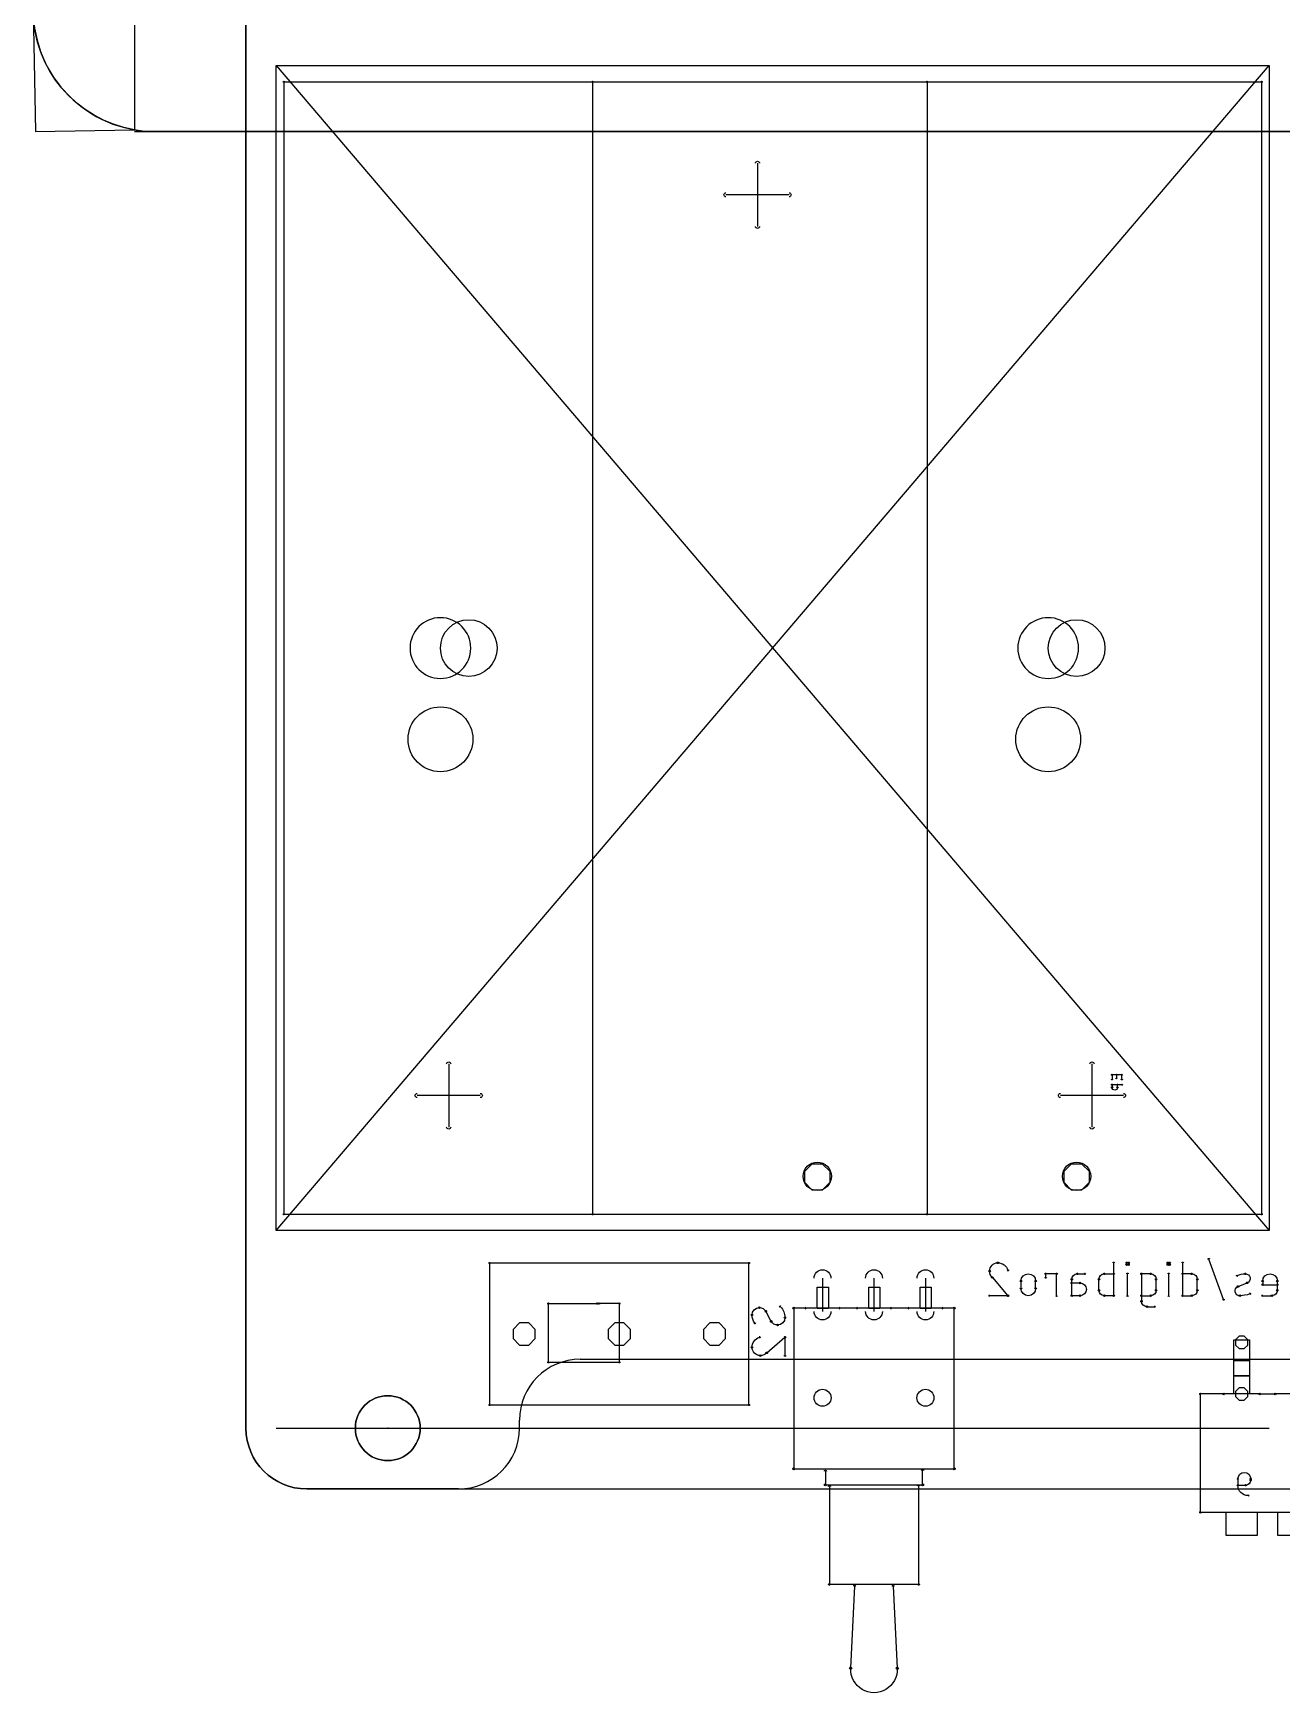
# Model space of a CAD drawing. Header units: centimetres. Extents: x -1.8 to 11.4, y -8.6 to 8.2.
# Drawn here: x -1.75 to 4.41, y -8.56 to -0.37 of the extents above; entities that cross this region are included whole.
import ezdxf

# ---------------------------------------------------------------- set-up
doc = ezdxf.new("R2010")
doc.units = ezdxf.units.CM
doc.header["$MEASUREMENT"] = 0
for name, color, linetype in [('BatteryHolder_Sketch1', 7, 'Continuous'), ('BME280_Sketch1', 7, 'Continuous'), ('ChronoDot_chronodor', 7, 'Continuous'), ('digibaro v53_Sketch10', 7, 'Continuous'), ('digibaro v53_Sketch11', 7, 'Continuous'), ('digibaro_board v7_digibaro_v2', 7, 'Continuous'), ('enclosure_box_profile', 7, 'Continuous'), ('enclosure_encoches', 7, 'Continuous'), ('enclosure_switches_cutout', 7, 'Continuous'), ('MiniUltraPro_rocketscream', 7, 'Continuous'), ('PCB_board_profile', 7, 'Continuous')]:
    doc.layers.add(name, color=color, linetype=linetype)

# ---------------------------------------------------------------- blocks, each defined once
blk = doc.blocks.new('enclosure')
at = {"layer": 'enclosure_box_profile'}
for p, q in [((-1.25, -0.25, 0.16), (-1.25, -0.8416, 0.16)), ((10.85, -0.85, 0.16), (-1.15, -0.85, 0.16))]:
    blk.add_line(p, q, dxfattribs=at)
blk.add_arc((-1.15, -0.25, 0.16), 0.6, 180, 270, dxfattribs=at)
at = {"layer": 'enclosure_encoches'}
for p, q in [((-1.25, 7.55, -3.44), (-1.25, -0.8416, -3.44)), ((-1.75, -0.25, -3.44), (-1.7394, -0.8502, -3.44)), ((-1.7394, -0.8502, -3.44), (-1.25, -0.8416, -3.44))]:
    blk.add_line(p, q, dxfattribs=at)
at = {"layer": 'enclosure_encoches', "extrusion": (0, 0, -1)}
blk.add_arc((1.15, -0.25, 3.44), 0.6, 279.59407, 360, dxfattribs=at)
at = {"layer": 'enclosure_switches_cutout'}
for p, q in [((-1.25, -0.85, -0.74), (-1.25, -0.85, -3.04)), ((-1.25, -0.85, -2.99), (-1.25, -0.85, -1.79)), ((-0.65, -0.85, -2.39), (-1.25, -0.85, -1.79)), ((-1.25, -0.85, -2.99), (-0.65, -0.85, -2.99)), ((-1.23, -0.85, -2.64), (-1.09, -0.85, -2.8825)), ((-1.09, -0.85, -2.3975), (-1.23, -0.85, -2.64)), ((10.85, -0.85, -0.74), (-1.15, -0.85, -0.74)), ((-1.15, -0.85, -3.44), (10.85, -0.85, -3.44)), ((-1.09, -0.85, -2.8825), (-0.81, -0.85, -2.8825)), ((-0.81, -0.85, -2.3975), (-1.09, -0.85, -2.3975)), ((-0.81, -0.85, -2.8825), (-0.67, -0.85, -2.64)), ((-0.67, -0.85, -2.64), (-0.81, -0.85, -2.3975)), ((-0.65, -0.85, -2.99), (-0.65, -0.85, -2.39)), ((1.9, -0.85, -1.64), (0.3, -0.85, -1.64)), ((0.3, -0.85, -2.24), (1.9, -0.85, -2.24)), ((0.3, -0.85, -1.64), (0.3, -0.85, -2.24)), ((1.9, -0.85, -2.24), (1.9, -0.85, -1.64)), ((5.69, -0.85, -0.94), (4.01, -0.85, -0.94)), ((4.01, -0.85, -0.94), (4.01, -0.85, -1.96)), ((4.01, -0.85, -1.96), (5.69, -0.85, -1.96))]:
    blk.add_line(p, q, dxfattribs=at)
at = {"layer": 'enclosure_switches_cutout', "extrusion": (4.90476e-07, -1, 0)}
for centre, radius in [((-0.95, -2.64, 0.85), 0.17), ((-0.95, -0.54, 0.85), 0.1), ((2.4, -1.28, 0.85), 0.24)]:
    blk.add_circle(centre, radius, dxfattribs=at)
at = {"layer": 'enclosure_switches_cutout'}
for p in [(-0.95, -0.85, -2.64), (0, -0.85)]:
    blk.add_point(p, dxfattribs=at)
blk = doc.blocks.new('PCB')
at = {"layer": 'PCB_board_profile'}
for p, q in [((-0.4, 7.55), (10.1, 7.55)), ((4.85, 7.55), (4.85, 0.34)), ((-0.7, 0), (-0.7, 7.25)), ((10.4, 7.25), (10.4, 0)), ((0.95, 0.34), (8.75, 0.34)), ((0.65, 0), (0.65, 0.04)), ((9.05, 0.04), (9.05, 0)), ((0.35, -0.3), (-0.4, -0.3)), ((10.1, -0.3), (9.35, -0.3))]:
    blk.add_line(p, q, dxfattribs=at)
for centre in [(0, 7.25), (9.7, 7.25), (0.26, 3.4), (3.26, 3.4), (0, 0), (9.7, 0)]:
    blk.add_circle(centre, 0.16, dxfattribs=at)
for centre, start, end in [((-0.4, 7.25), 90, 180), ((10.1, 7.25), 0, 90), ((0.95, 0.04), 90, 180), ((8.75, 0.04), 360, 90), ((-0.4, 0), 180, 270), ((0.35, 0), 270, 0), ((9.35, 0), 180, 270), ((10.1, 0), 270, 0)]:
    blk.add_arc(centre, 0.3, start, end, dxfattribs=at)
blk.add_point((0, 0), dxfattribs=at)
blk = doc.blocks.new('BatteryHolder')
at = {"layer": 'BatteryHolder_Sketch1'}
for p, q in [((-0.55, 0), (4.35, 0)), ((-0.55, 0), (-0.55, 0, 1.05)), ((0.05, 0, 1.65), (3.75, 0, 1.65)), ((4.35, 0), (4.35, 0, 1.05))]:
    blk.add_line(p, q, dxfattribs=at)
at = {"layer": 'BatteryHolder_Sketch1', "extrusion": (0, 1, 0)}
for centre, start, end in [((-0.05, 1.05), 0, 90), ((-3.75, 1.05), 90, 180)]:
    blk.add_arc(centre, 0.6, start, end, dxfattribs=at)
at = {"layer": 'BatteryHolder_Sketch1'}
blk.add_point((0, 0), dxfattribs=at)
blk = doc.blocks.new('MiniUltraPro')
at = {"layer": 'MiniUltraPro_rocketscream'}
for p, q in [((4.9535, 6.096), (10.2985, 6.096)), ((5.186, 5.846), (5.186, 6.096)), ((10.066, 6.096), (10.066, 5.846)), ((4.826, 3.6835), (4.826, 5.9685)), ((10.426, 5.9685), (10.426, 3.6835)), ((10.066, 5.846), (5.186, 5.846)), ((10.426, 5.706), (9.886, 5.706)), ((9.886, 5.706), (9.886, 4.946)), ((5.066, 5.616), (4.826, 5.616)), ((5.066, 5.156), (5.066, 5.616)), ((5.166, 5.436), (5.786, 5.436)), ((5.166, 5.096), (5.166, 5.436)), ((5.786, 5.436), (5.786, 5.096)), ((6.5195, 4.826), (6.866, 5.1725)), ((6.866, 5.1725), (7.2125, 4.826)), ((4.826, 5.156), (5.066, 5.156)), ((5.786, 5.096), (5.166, 5.096)), ((9.886, 4.946), (10.426, 4.946)), ((6.866, 4.4795), (6.5195, 4.826)), ((7.2125, 4.826), (6.866, 4.4795)), ((10.426, 4.746), (9.826, 4.746)), ((9.826, 4.746), (9.826, 3.946)), ((9.826, 3.946), (10.426, 3.946)), ((5.186, 3.806), (10.066, 3.806)), ((5.186, 3.556), (5.186, 3.806)), ((10.066, 3.806), (10.066, 3.556)), ((10.2985, 3.556), (4.9535, 3.556))]:
    blk.add_line(p, q, dxfattribs=at)
for centre in [(5.016, 5.906), (10.236, 5.906), (5.016, 3.746), (10.236, 3.746)]:
    blk.add_circle(centre, 0.145, dxfattribs=at)
for centre, start, end in [((4.9535, 5.9685), 90, 180), ((10.2985, 5.9685), 0, 90), ((4.9535, 3.6835), 180, 270), ((10.2985, 3.6835), 270, 0)]:
    blk.add_arc(centre, 0.1275, start, end, dxfattribs=at)
for p in [(4.826, 6.096), (10.426, 6.096), (4.826, 3.556), (0, 0)]:
    blk.add_point(p, dxfattribs=at)
blk = doc.blocks.new('ChronoDot')
at = {"layer": 'ChronoDot_chronodor'}
for p, q in [((4.76, 2.44), (5.01, 2.44)), ((4.76, 1.4), (4.76, 2.44)), ((5.01, 2.44), (5.01, 1.4)), ((7.3, 2.44), (7.05, 2.44)), ((7.05, 2.44), (7.05, 1.4)), ((7.3, 1.4), (7.3, 2.44)), ((5.1402, 1.46), (5.6602, 1.98)), ((5.6602, 1.98), (6.3998, 1.98)), ((6.3998, 1.98), (6.9198, 1.46)), ((5.01, 1.4), (4.76, 1.4)), ((5.1402, 0.7), (5.1402, 1.46)), ((6.9198, 1.46), (6.9198, 0.7)), ((7.05, 1.4), (7.3, 1.4)), ((5.1402, 0.7), (6.9198, 0.7))]:
    blk.add_line(p, q, dxfattribs=at)
blk.add_circle((6.03, 1.92), 1.51, dxfattribs=at)
blk.add_point((0, 0), dxfattribs=at)
blk = doc.blocks.new('BME280')
at = {"layer": 'BME280_Sketch1'}
for p, q in [((7.663, 1.09), (7.663, 3.1)), ((7.663, 3.1), (9.093, 3.1)), ((9.093, 3.1), (9.093, 1.09)), ((7.74, 1.92), (7.74, 2.94)), ((7.74, 2.94), (8, 2.94)), ((8, 2.94), (8, 1.92)), ((8.756, 1.39), (8.756, 2.94)), ((8.756, 2.94), (9.016, 2.94)), ((9.016, 2.94), (9.016, 1.39)), ((8, 1.92), (7.74, 1.92)), ((9.016, 1.39), (8.756, 1.39)), ((9.093, 1.09), (7.663, 1.09))]:
    blk.add_line(p, q, dxfattribs=at)
blk.add_point((0, 0), dxfattribs=at)
blk = doc.blocks.new('digibaro_boardv7')
at = {"layer": 'digibaro_board v7_digibaro_v2'}
for p, q in [((2.285, 8.4345), (2.305, 8.0295)), ((2.495, 8.0295), (2.515, 8.4345)), ((2.18, 7.537), (2.18, 8.0195)), ((2.182, 8.02), (2.618, 8.02)), ((2.62, 7.5345), (2.62, 8.0195)), ((4.1388, 7.7795), (4.1388, 7.6652)), ((4.2912, 7.7795), (4.1388, 7.7795)), ((4.2912, 7.6652), (4.2912, 7.7795)), ((4.3928, 7.7795), (4.3928, 7.6652)), ((4.5452, 7.7795), (4.3928, 7.7795)), ((4.0118, 7.6652), (5.6882, 7.6652)), ((4.0118, 7.6652), (4.0118, 7.081)), ((4.1388, 7.6652), (4.2912, 7.6652)), ((4.3928, 7.6652), (4.5452, 7.6652)), ((-0.4, 7.55), (10, 7.55)), ((2.16, 7.5295), (2.64, 7.5295)), ((2.16, 7.462), (2.16, 7.5295)), ((2.64, 7.5295), (2.64, 7.4595)), ((4.1959, 7.5319), (4.234, 7.5319)), ((4.1959, 7.5001), (4.1959, 7.5319)), ((4.2595, 7.5064), (4.2595, 7.5001)), ((2.0045, 7.45), (2.7955, 7.45)), ((2.0045, 6.6575), (2.0045, 7.45)), ((2.7955, 7.45), (2.7955, 6.6575)), ((-0.7, 0), (-0.7, 7.25)), ((0.503, 6.435), (0.503, 7.135)), ((0.503, 7.135), (1.783, 7.135)), ((1.783, 7.135), (1.783, 6.435)), ((4.1261, 7.081), (4.0118, 7.081)), ((4.3039, 7.081), (4.1261, 7.081)), ((4.2531, 7.081), (4.1769, 7.081)), ((4.1769, 7.081), (4.1769, 6.9921)), ((4.1845, 7.0936), (4.2024, 7.1115)), ((4.1845, 7.0936), (4.2024, 7.1115)), ((4.1845, 7.0684), (4.1845, 7.0936)), ((4.1845, 7.0684), (4.1845, 7.0936)), ((4.2024, 7.0505), (4.1845, 7.0684)), ((4.2024, 7.0505), (4.1845, 7.0684)), ((4.2024, 7.1115), (4.2276, 7.1115)), ((4.2024, 7.1115), (4.2276, 7.1115)), ((4.2276, 7.0505), (4.2024, 7.0505)), ((4.2276, 7.0505), (4.2024, 7.0505)), ((4.2276, 7.1115), (4.2455, 7.0936)), ((4.2276, 7.1115), (4.2455, 7.0936)), ((4.2455, 7.0684), (4.2276, 7.0505)), ((4.2455, 7.0684), (4.2276, 7.0505)), ((4.2455, 7.0936), (4.2455, 7.0684)), ((4.2455, 7.0936), (4.2455, 7.0684)), ((4.2455, 7.0936), (4.2455, 7.0684)), ((4.2455, 7.0936), (4.2455, 7.0684)), ((4.2531, 6.9921), (4.2531, 7.081)), ((4.3039, 7.081), (4.3801, 7.081)), ((4.5579, 7.081), (4.3801, 7.081)), ((4.1769, 6.9921), (4.2531, 6.9921)), ((4.1769, 6.9921), (4.1769, 6.9159)), ((4.2531, 6.9921), (4.1769, 6.9921)), ((4.2531, 6.9159), (4.2531, 6.9921)), ((1.143, 6.925), (0.793, 6.925)), ((0.793, 6.925), (0.793, 6.635)), ((1.143, 6.635), (1.143, 6.925)), ((1.9606, 6.8015), (1.9606, 6.8918)), ((4.1769, 6.9159), (4.1769, 6.8143)), ((4.2531, 6.9159), (4.1769, 6.9159)), ((4.1769, 6.9159), (4.2531, 6.9159)), ((4.2531, 6.8143), (4.2531, 6.9159)), ((0.6184, 6.8076), (0.6504, 6.8396)), ((0.6184, 6.8076), (0.6504, 6.8396)), ((0.6184, 6.7624), (0.6184, 6.8076)), ((0.6184, 6.7624), (0.6184, 6.8076)), ((0.6504, 6.8396), (0.6956, 6.8396)), ((0.6504, 6.8396), (0.6956, 6.8396)), ((0.6956, 6.8396), (0.7276, 6.8076)), ((0.6956, 6.8396), (0.7276, 6.8076)), ((0.7276, 6.8076), (0.7276, 6.7624)), ((0.7276, 6.8076), (0.7276, 6.7624)), ((0.7276, 6.8076), (0.7276, 6.7624)), ((0.7276, 6.8076), (0.7276, 6.7624)), ((1.0884, 6.8076), (1.1204, 6.8396)), ((1.0884, 6.8076), (1.1204, 6.8396)), ((1.0884, 6.7624), (1.0884, 6.8076)), ((1.0884, 6.7624), (1.0884, 6.8076)), ((1.1204, 6.8396), (1.1656, 6.8396)), ((1.1204, 6.8396), (1.1656, 6.8396)), ((1.1656, 6.8396), (1.1976, 6.8076)), ((1.1656, 6.8396), (1.1976, 6.8076)), ((1.1976, 6.8076), (1.1976, 6.7624)), ((1.1976, 6.8076), (1.1976, 6.7624)), ((1.1976, 6.8076), (1.1976, 6.7624)), ((1.1976, 6.8076), (1.1976, 6.7624)), ((1.5584, 6.8076), (1.5904, 6.8396)), ((1.5584, 6.8076), (1.5904, 6.8396)), ((1.5584, 6.7624), (1.5584, 6.8076)), ((1.5584, 6.7624), (1.5584, 6.8076)), ((1.5904, 6.8396), (1.6356, 6.8396)), ((1.5904, 6.8396), (1.6356, 6.8396)), ((1.6356, 6.8396), (1.6676, 6.8076)), ((1.6356, 6.8396), (1.6676, 6.8076)), ((1.6676, 6.8076), (1.6676, 6.7624)), ((1.6676, 6.8076), (1.6676, 6.7624)), ((1.6676, 6.8076), (1.6676, 6.7624)), ((1.6676, 6.8076), (1.6676, 6.7624)), ((1.8703, 6.8783), (1.9606, 6.8015)), ((4.1769, 6.8143), (4.2531, 6.8143)), ((4.1845, 6.8396), (4.2024, 6.8575)), ((4.1845, 6.8396), (4.2024, 6.8575)), ((4.1845, 6.8144), (4.1845, 6.8396)), ((4.1845, 6.8144), (4.1845, 6.8396)), ((4.2024, 6.7965), (4.1845, 6.8144)), ((4.2024, 6.7965), (4.1845, 6.8144)), ((4.2024, 6.8575), (4.2276, 6.8575)), ((4.2024, 6.8575), (4.2276, 6.8575)), ((4.2276, 6.8575), (4.2455, 6.8396)), ((4.2276, 6.8575), (4.2455, 6.8396)), ((4.2455, 6.8144), (4.2276, 6.7965)), ((4.2455, 6.8144), (4.2276, 6.7965)), ((4.2455, 6.8396), (4.2455, 6.8144)), ((4.2455, 6.8396), (4.2455, 6.8144)), ((4.2455, 6.8396), (4.2455, 6.8144)), ((4.2455, 6.8396), (4.2455, 6.8144)), ((0.6504, 6.7304), (0.6184, 6.7624)), ((0.6504, 6.7304), (0.6184, 6.7624)), ((0.6956, 6.7304), (0.6504, 6.7304)), ((0.6956, 6.7304), (0.6504, 6.7304)), ((0.7276, 6.7624), (0.6956, 6.7304)), ((0.7276, 6.7624), (0.6956, 6.7304)), ((1.1204, 6.7304), (1.0884, 6.7624)), ((1.1204, 6.7304), (1.0884, 6.7624)), ((1.1656, 6.7304), (1.1204, 6.7304)), ((1.1656, 6.7304), (1.1204, 6.7304)), ((1.1976, 6.7624), (1.1656, 6.7304)), ((1.1976, 6.7624), (1.1656, 6.7304)), ((1.5904, 6.7304), (1.5584, 6.7624)), ((1.5904, 6.7304), (1.5584, 6.7624)), ((1.6356, 6.7304), (1.5904, 6.7304)), ((1.6356, 6.7304), (1.5904, 6.7304)), ((1.6676, 6.7624), (1.6356, 6.7304)), ((1.6676, 6.7624), (1.6356, 6.7304)), ((1.8928, 6.7227), (1.8658, 6.673)), ((4.2276, 6.7965), (4.2024, 6.7965)), ((4.2276, 6.7965), (4.2024, 6.7965)), ((2.0589, 6.6575), (2.0045, 6.6575)), ((2.7955, 6.6575), (2.0045, 6.6575)), ((2.12, 6.6595), (2.12, 6.5545)), ((2.175, 6.6595), (2.12, 6.6595)), ((2.146, 6.5095), (2.146, 6.6745)), ((2.146, 6.5095), (2.146, 6.6745)), ((2.175, 6.5545), (2.175, 6.6595)), ((2.3129, 6.6575), (2.2331, 6.6575)), ((2.374, 6.6595), (2.374, 6.5545)), ((2.429, 6.6595), (2.374, 6.6595)), ((2.4, 6.5095), (2.4, 6.6745)), ((2.4, 6.5095), (2.4, 6.6745)), ((2.429, 6.5545), (2.429, 6.6595)), ((2.5669, 6.6575), (2.4871, 6.6575)), ((2.683, 6.6595), (2.628, 6.6595)), ((2.628, 6.6595), (2.628, 6.5545)), ((2.654, 6.5095), (2.654, 6.6745)), ((2.654, 6.5095), (2.654, 6.6745)), ((2.683, 6.5545), (2.683, 6.6595)), ((2.7955, 6.6575), (2.7411, 6.6575)), ((3.7474, 6.6506), (3.7835, 6.6506)), ((0.793, 6.635), (1.033, 6.635)), ((1.033, 6.635), (1.043, 6.635)), ((1.143, 6.635), (1.043, 6.635)), ((3.061, 6.5964), (2.9707, 6.5964)), ((2.9842, 6.5061), (3.061, 6.5964)), ((3.1256, 6.5241), (3.1256, 6.5603)), ((3.1978, 6.5603), (3.1978, 6.5241)), ((3.3012, 6.5964), (3.3012, 6.488)), ((3.4171, 6.5964), (3.3764, 6.5964)), ((3.3764, 6.5964), (3.3764, 6.5151)), ((3.5104, 6.5693), (3.5104, 6.5151)), ((3.5827, 6.5964), (3.5375, 6.5964)), ((3.5827, 6.4338), (3.5827, 6.5964)), ((3.6515, 6.5964), (3.6515, 6.488)), ((3.7203, 6.488), (3.7203, 6.6235)), ((3.7203, 6.5964), (3.7654, 6.5964)), ((3.7925, 6.5693), (3.7925, 6.5151)), ((3.8547, 6.5964), (3.8547, 6.488)), ((3.9235, 6.4338), (3.9235, 6.5964)), ((3.9235, 6.5964), (3.9686, 6.5964)), ((3.9958, 6.5693), (3.9958, 6.5151)), ((4.1253, 6.6144), (4.053, 6.4158)), ((4.3188, 6.5964), (4.3639, 6.5964)), ((4.391, 6.5693), (4.391, 6.5241)), ((2.12, 6.5545), (2.175, 6.5545)), ((2.374, 6.5545), (2.429, 6.5545)), ((2.628, 6.5545), (2.683, 6.5545)), ((3.247, 6.488), (3.247, 6.5061)), ((3.3012, 6.488), (3.247, 6.488)), ((3.3764, 6.5332), (3.4171, 6.5332)), ((3.4035, 6.488), (3.4396, 6.488)), ((3.5375, 6.488), (3.5827, 6.488)), ((3.7654, 6.488), (3.7203, 6.488)), ((3.9686, 6.488), (3.9235, 6.488)), ((4.1968, 6.5512), (4.242, 6.5332)), ((4.3188, 6.5422), (4.391, 6.5422)), ((4.3188, 6.5241), (4.3188, 6.5422)), ((1.783, 6.435), (0.503, 6.435)), ((3.647, 6.4428), (3.656, 6.4428)), ((3.647, 6.4338), (3.647, 6.4428)), ((3.656, 6.4338), (3.647, 6.4338)), ((3.656, 6.4428), (3.656, 6.4338)), ((3.8502, 6.4338), (3.8502, 6.4428)), ((3.8502, 6.4428), (3.8592, 6.4428)), ((3.8592, 6.4338), (3.8502, 6.4338)), ((3.8592, 6.4428), (3.8592, 6.4338)), ((-0.55, 6.275), (4.35, 0.525)), ((-0.55, 6.275), (-0.55, 0.525)), ((4.35, 6.275), (-0.55, 6.275)), ((-0.55, 0.525), (4.35, 6.275)), ((4.35, 0.525), (4.35, 6.275)), ((-0.513, 6.194), (1.011, 6.194)), ((-0.513, 0.606), (-0.513, 6.194)), ((1.011, 0.606), (1.011, 6.194)), ((1.011, 6.194), (2.662, 6.194)), ((2.662, 0.606), (2.662, 6.194)), ((2.662, 6.194), (4.313, 6.194)), ((4.313, 0.606), (4.313, 6.194)), ((2.0565, 6.0363), (2.0937, 6.0735)), ((2.0565, 6.0363), (2.0937, 6.0735)), ((2.0937, 6.0735), (2.1463, 6.0735)), ((2.0937, 6.0735), (2.1463, 6.0735)), ((2.1463, 6.0735), (2.1835, 6.0363)), ((2.1463, 6.0735), (2.1835, 6.0363)), ((3.3365, 6.0363), (3.3737, 6.0735)), ((3.3365, 6.0363), (3.3737, 6.0735)), ((3.3737, 6.0735), (3.4263, 6.0735)), ((3.3737, 6.0735), (3.4263, 6.0735)), ((3.4263, 6.0735), (3.4635, 6.0363)), ((3.4263, 6.0735), (3.4635, 6.0363)), ((2.0565, 5.9837), (2.0565, 6.0363)), ((2.0565, 5.9837), (2.0565, 6.0363)), ((2.0937, 5.9465), (2.0565, 5.9837)), ((2.0937, 5.9465), (2.0565, 5.9837)), ((2.1835, 5.9837), (2.1463, 5.9465)), ((2.1835, 5.9837), (2.1463, 5.9465)), ((2.1835, 6.0363), (2.1835, 5.9837)), ((2.1835, 6.0363), (2.1835, 5.9837)), ((3.3365, 5.9837), (3.3365, 6.0363)), ((3.3365, 5.9837), (3.3365, 6.0363)), ((3.3737, 5.9465), (3.3365, 5.9837)), ((3.3737, 5.9465), (3.3365, 5.9837)), ((3.4635, 5.9837), (3.4263, 5.9465)), ((3.4635, 5.9837), (3.4263, 5.9465)), ((3.4635, 6.0363), (3.4635, 5.9837)), ((3.4635, 6.0363), (3.4635, 5.9837)), ((2.1463, 5.9465), (2.0937, 5.9465)), ((2.1463, 5.9465), (2.0937, 5.9465)), ((2.1463, 5.9465), (2.0937, 5.9465)), ((2.1463, 5.9465), (2.0937, 5.9465)), ((3.4263, 5.9465), (3.3737, 5.9465)), ((3.4263, 5.9465), (3.3737, 5.9465)), ((3.4263, 5.9465), (3.3737, 5.9465)), ((3.4263, 5.9465), (3.3737, 5.9465)), ((0.3009, 5.4523), (0.3009, 5.7639)), ((3.4759, 5.4523), (3.4759, 5.7639)), ((0.4567, 5.6081), (0.1451, 5.6081)), ((3.6317, 5.6081), (3.3201, 5.6081)), ((3.5751, 5.5548), (3.5751, 5.5682)), ((3.6233, 5.5548), (3.5751, 5.5548)), ((3.5751, 5.506), (3.5751, 5.5275)), ((3.6233, 5.506), (3.5751, 5.506)), ((3.5965, 5.506), (3.5965, 5.5221)), ((3.6019, 5.5682), (3.6019, 5.5548)), ((3.6233, 5.5275), (3.6233, 5.506)), ((1.8249, 1.0073), (1.8249, 1.3189)), ((1.9807, 1.1631), (1.6691, 1.1631)), ((-0.513, 0.606), (1.011, 0.606)), ((1.011, 0.606), (2.662, 0.606)), ((2.662, 0.606), (4.313, 0.606)), ((-0.55, 0.525), (4.35, 0.525))]:
    blk.add_line(p, q, dxfattribs=at)
for centre, radius in [((0, 7.25), 0.16), ((0.26, 3.4), 0.15), ((3.26, 3.4), 0.15)]:
    blk.add_circle(centre, radius, dxfattribs=at)
for centre, radius, start, end in [((2.4, 8.4402), 0.1151, 357.17295, 182.82705), ((2.285, 8.4345), 0.00508, 2.82295, 182.82295), ((2.285, 8.4345), 0.00508, 182.82295, 2.82295), ((2.515, 8.4345), 0.00508, 357.17705, 177.17705), ((2.515, 8.4345), 0.00508, 177.17705, 357.17705), ((2.18, 8.0195), 0.00508, 360, 180), ((2.182, 8.02), 0.00508, 90, 270), ((2.305, 8.0295), 0.00508, 182.82295, 2.82295), ((2.495, 8.0295), 0.00508, 177.17705, 357.17705), ((2.62, 8.0195), 0.00508, 360, 180), ((2.618, 8.02), 0.00508, 270, 90), ((4.0118, 7.6652), 0.00381, 90, 270), ((4.0118, 7.6652), 0.00381, 0, 180), ((-0.4, 7.25), 0.3, 90.00133, 179.99867), ((-0.4, 7.55), 0.00002, 270, 90), ((-0.4, 7.55), 0.00002, 90, 270), ((4.2468, 7.5318), 0.0508, 90.00133, 179.99867), ((4.2468, 7.5827), 0.00317, 270, 90), ((2.16, 7.5295), 0.00508, 0, 180), ((2.16, 7.5295), 0.00508, 90, 270), ((2.16, 7.462), 0.00508, 180, 360), ((2.18, 7.537), 0.00508, 180, 0), ((2.62, 7.5345), 0.00508, 180, 360), ((2.64, 7.5295), 0.00508, 0, 180), ((2.64, 7.4595), 0.00508, 180, 0), ((2.64, 7.5295), 0.00508, 270, 90), ((4.1959, 7.5319), 0.00318, 90, 270), ((4.1959, 7.5319), 0.00318, 0, 180), ((4.1959, 7.5319), 0.00318, 180, 0), ((4.1959, 7.5001), 0.00318, 0, 180), ((4.1959, 7.5001), 0.00318, 180, 0), ((4.2277, 7.5001), 0.0317, 180, 360), ((4.234, 7.5319), 0.00318, 90, 270), ((4.234, 7.5319), 0.00318, 270, 90), ((4.234, 7.5064), 0.0254, 0.00133, 89.99867), ((4.2595, 7.5064), 0.00318, 360, 180), ((4.2595, 7.5064), 0.00317, 180, 360), ((4.2595, 7.5001), 0.00318, 360, 180), ((4.2595, 7.5001), 0.00317, 180, 360), ((2.0045, 7.45), 0.00508, 90, 270), ((2.0045, 7.45), 0.00508, 360, 180), ((2.7955, 7.45), 0.00508, 360, 180), ((2.7955, 7.45), 0.00508, 270, 90), ((-0.7, 7.25), 0.00003, 180, 0), ((-0.7, 7.25), 0.00003, 0, 180), ((0.503, 7.135), 0.00317, 90, 270), ((0.503, 7.135), 0.00317, 0, 180), ((1.783, 7.135), 0.00317, 0, 180), ((1.783, 7.135), 0.00318, 270, 90), ((2.146, 7.1), 0.0419, 0, 180), ((2.146, 7.1), 0.0419, 0, 180), ((2.654, 7.1), 0.0419, 0, 180), ((2.654, 7.1), 0.0419, 0, 180), ((2.146, 7.1), 0.0419, 180, 0), ((2.146, 7.1), 0.0419, 180, 0), ((2.654, 7.1), 0.0419, 180, 0), ((2.654, 7.1), 0.0419, 180, 0), ((4.0118, 7.081), 0.00381, 90, 270), ((4.0118, 7.081), 0.00381, 180, 0), ((4.1261, 7.081), 0.00381, 90, 270), ((4.1261, 7.081), 0.00381, 270, 90), ((4.3039, 7.081), 0.00381, 90, 270), ((4.3039, 7.081), 0.00381, 270, 90), ((4.3801, 7.081), 0.00381, 90, 270), ((4.3801, 7.081), 0.00381, 270, 90), ((0.793, 6.925), 0.00318, 90, 270), ((0.793, 6.925), 0.00318, 0, 180), ((1.143, 6.925), 0.00318, 0, 180), ((1.143, 6.925), 0.00318, 270, 90), ((1.8387, 6.8512), 0.0406, 90.00133, 179.99867), ((1.8387, 6.8918), 0.00381, 90, 270), ((1.8387, 6.8918), 0.00381, 270, 90), ((1.8387, 6.8482), 0.0436, 43.60911, 90.01559), ((1.9606, 6.8918), 0.00381, 0, 180), ((1.798, 6.8512), 0.00381, 0, 180), ((1.798, 6.8512), 0.00381, 180, 0), ((1.8502, 6.8512), 0.0522, 179.99558, 252.05368), ((1.8341, 6.8015), 0.00381, 252.04052, 72.04052), ((1.8703, 6.8783), 0.00381, 49.62688, 229.62688), ((1.8703, 6.8783), 0.00381, 223.56392, 43.56392), ((1.9606, 6.8015), 0.00381, 229.57816, 49.57816), ((1.8657, 6.6911), 0.0677, 143.12338, 179.99826), ((1.8116, 6.7317), 0.00381, 323.05491, 143.05491), ((1.8928, 6.7227), 0.00381, 149.50017, 329.50017), ((1.8928, 6.7227), 0.00381, 331.38354, 151.38354), ((1.9245, 6.704), 0.0367, 89.99229, 149.48967), ((1.9245, 6.7407), 0.00381, 90, 270), ((1.9245, 6.7407), 0.00381, 270, 90), ((1.9245, 6.7046), 0.0361, 0.00133, 89.99867), ((1.9606, 6.8015), 0.00381, 180, 0), ((0.793, 6.635), 0.00317, 90, 270), ((1.033, 6.635), 0.00317, 90, 270), ((1.033, 6.635), 0.00318, 270, 90), ((1.043, 6.635), 0.00317, 90, 270), ((1.043, 6.635), 0.00318, 270, 90), ((1.143, 6.635), 0.00318, 270, 90), ((1.798, 6.6911), 0.00381, 0, 180), ((1.798, 6.6911), 0.00381, 180, 0), ((1.8341, 6.6911), 0.0361, 180.00133, 269.99867), ((1.8341, 6.6549), 0.00381, 90, 270), ((1.8341, 6.6916), 0.0367, 269.99229, 329.48967), ((1.8341, 6.6549), 0.00381, 270, 90), ((1.8658, 6.673), 0.00381, 151.38354, 331.38354), ((1.8658, 6.673), 0.00381, 329.50017, 149.50017), ((1.938, 6.6504), 0.00381, 134.7345, 314.7345), ((1.8843, 6.7046), 0.0763, 314.75952, 359.99925), ((1.9606, 6.7046), 0.00381, 0, 180), ((1.9606, 6.7046), 0.00381, 180, 0), ((2.0045, 6.6575), 0.00508, 90, 270), ((2.0045, 6.6575), 0.00508, 90, 270), ((2.0045, 6.6575), 0.00508, 180, 0), ((2.0589, 6.6575), 0.00508, 270, 90), ((2.146, 6.6745), 0.0413, 0, 180), ((2.146, 6.6745), 0.0413, 0, 180), ((2.2331, 6.6575), 0.00508, 90, 270), ((2.3129, 6.6575), 0.00508, 270, 90), ((2.4, 6.6745), 0.0413, 0, 180), ((2.4, 6.6745), 0.0413, 0, 180), ((2.4871, 6.6575), 0.00508, 90, 270), ((2.5669, 6.6575), 0.00508, 270, 90), ((2.654, 6.6745), 0.0413, 0, 180), ((2.654, 6.6745), 0.0413, 0, 180), ((2.7411, 6.6575), 0.00508, 90, 270), ((2.7955, 6.6575), 0.00508, 180, 0), ((2.7955, 6.6575), 0.00508, 270, 90), ((2.7955, 6.6575), 0.00508, 270, 90), ((3.7474, 6.6235), 0.0271, 90.00133, 179.99867), ((3.7474, 6.6506), 0.00381, 90, 270), ((3.7474, 6.6506), 0.00381, 270, 90), ((3.7835, 6.6506), 0.00381, 270, 90), ((0.793, 6.635), 0.00318, 180, 0), ((1.143, 6.635), 0.00318, 180, 0), ((2.9707, 6.5964), 0.00381, 90, 270), ((3.061, 6.5964), 0.00381, 319.62688, 139.62688), ((3.061, 6.5964), 0.00381, 270, 90), ((3.1256, 6.5603), 0.00381, 0, 180), ((3.1256, 6.5603), 0.00381, 180, 0), ((3.1617, 6.5603), 0.0361, 0, 180), ((3.1978, 6.5603), 0.00381, 0, 180), ((3.1978, 6.5603), 0.00381, 180, 0), ((3.3012, 6.5964), 0.00381, 0, 180), ((3.3764, 6.5964), 0.00381, 90, 270), ((3.3764, 6.5964), 0.00381, 0, 180), ((3.4171, 6.5964), 0.00381, 90, 270), ((3.4171, 6.5964), 0.00381, 270, 90), ((3.4171, 6.5648), 0.0316, 270, 90), ((3.5104, 6.5693), 0.00381, 0, 180), ((3.5104, 6.5693), 0.00381, 180, 0), ((3.5375, 6.5693), 0.0271, 89.99075, 179.9881), ((3.5375, 6.5964), 0.00381, 90, 270), ((3.5375, 6.5964), 0.00381, 270, 90), ((3.5827, 6.5964), 0.00381, 0, 180), ((3.5827, 6.5964), 0.00381, 270, 90), ((3.6515, 6.5964), 0.00381, 0, 180), ((3.7203, 6.6235), 0.00381, 0, 180), ((3.7203, 6.6235), 0.00381, 180, 0), ((3.7203, 6.5964), 0.00381, 90, 270), ((3.7654, 6.5964), 0.00381, 90, 270), ((3.7654, 6.5964), 0.00381, 270, 90), ((3.7654, 6.5693), 0.0271, 0.00133, 89.99867), ((3.7925, 6.5693), 0.00381, 0, 180), ((3.7925, 6.5693), 0.00381, 180, 0), ((3.8547, 6.5964), 0.00381, 0, 180), ((3.9235, 6.5964), 0.00381, 0, 180), ((3.9235, 6.5964), 0.00381, 90, 270), ((3.9686, 6.5964), 0.00381, 90, 270), ((3.9686, 6.5964), 0.00381, 270, 90), ((3.9687, 6.5693), 0.0271, 0.0119, 90.00925), ((3.9958, 6.5693), 0.00381, 0, 180), ((3.9958, 6.5693), 0.00381, 180, 0), ((4.1253, 6.6144), 0.00381, 340.06824, 160.06824), ((4.2055, 6.573), 0.0234, 89.18514, 248.19988), ((4.2059, 6.5964), 0.00381, 89.17295, 269.17295), ((4.2059, 6.5964), 0.00381, 269.17295, 89.17295), ((4.2037, 6.4433), 0.1531, 70.20885, 89.18755), ((4.2555, 6.5873), 0.00381, 250.20961, 70.20961), ((4.3188, 6.5964), 0.00381, 90, 270), ((4.3639, 6.5964), 0.00381, 90, 270), ((4.3639, 6.5964), 0.00381, 270, 90), ((4.3639, 6.5693), 0.0271, 0.0119, 90.00925), ((4.391, 6.5693), 0.00381, 0, 180), ((4.391, 6.5693), 0.00381, 180, 0), ((2.146, 6.5095), 0.0413, 180, 0), ((2.146, 6.5095), 0.0413, 180, 0), ((2.4, 6.5095), 0.0413, 180, 0), ((2.4, 6.5095), 0.0413, 180, 0), ((2.654, 6.5095), 0.0413, 180, 0), ((2.654, 6.5095), 0.0413, 180, 0), ((2.9707, 6.4745), 0.00381, 0, 180), ((2.9707, 6.4745), 0.00381, 180, 0), ((3.0143, 6.4745), 0.0436, 133.59379, 180.00028), ((3.0113, 6.4745), 0.0406, 180.00133, 269.99867), ((2.9842, 6.5061), 0.00381, 139.57816, 319.57816), ((2.9842, 6.5061), 0.00381, 313.61837, 133.61837), ((3.1256, 6.5241), 0.00381, 0, 180), ((3.1256, 6.5241), 0.00381, 180, 0), ((3.1617, 6.5241), 0.0361, 180, 360), ((3.1978, 6.5241), 0.00381, 0, 180), ((3.1978, 6.5241), 0.00381, 180, 0), ((3.247, 6.5061), 0.00381, 0, 180), ((3.247, 6.488), 0.00381, 90, 270), ((3.247, 6.488), 0.00381, 180, 0), ((3.3012, 6.488), 0.00381, 180, 0), ((3.3012, 6.488), 0.00381, 270, 90), ((3.3764, 6.5332), 0.00381, 90, 270), ((3.3764, 6.5151), 0.00381, 0, 180), ((3.3764, 6.5151), 0.00381, 180, 0), ((3.4035, 6.5151), 0.0271, 180.00133, 269.99867), ((3.4035, 6.488), 0.00381, 90, 270), ((3.4035, 6.488), 0.00381, 270, 90), ((3.4171, 6.5332), 0.00381, 90, 270), ((3.4171, 6.5332), 0.00381, 270, 90), ((3.4396, 6.488), 0.00381, 270, 90), ((3.5104, 6.5151), 0.00381, 0, 180), ((3.5104, 6.5151), 0.00381, 180, 0), ((3.5375, 6.5151), 0.0271, 180.0119, 270.00925), ((3.5375, 6.488), 0.00381, 90, 270), ((3.5375, 6.488), 0.00381, 270, 90), ((3.5827, 6.488), 0.00381, 270, 90), ((3.6515, 6.488), 0.00381, 180, 0), ((3.7203, 6.488), 0.00381, 90, 270), ((3.7203, 6.488), 0.00381, 180, 0), ((3.7654, 6.488), 0.00381, 90, 270), ((3.7654, 6.5151), 0.0271, 270.00133, 359.99867), ((3.7654, 6.488), 0.00381, 270, 90), ((3.7925, 6.5151), 0.00381, 0, 180), ((3.7925, 6.5151), 0.00381, 180, 0), ((3.8547, 6.488), 0.00381, 180, 0), ((3.9235, 6.488), 0.00381, 90, 270), ((3.9686, 6.488), 0.00381, 90, 270), ((3.9687, 6.5151), 0.0271, 269.99075, 359.9881), ((3.9686, 6.488), 0.00381, 270, 90), ((3.9958, 6.5151), 0.00381, 0, 180), ((3.9958, 6.5151), 0.00381, 180, 0), ((4.1923, 6.497), 0.00381, 65.75512, 245.75512), ((4.2344, 6.5905), 0.1025, 245.75659, 269.18878), ((4.1968, 6.5512), 0.00381, 68.18462, 248.18462), ((4.1968, 6.5512), 0.00381, 248.18462, 68.18462), ((4.233, 6.488), 0.00381, 89.17295, 269.17295), ((4.233, 6.488), 0.00381, 269.17295, 89.17295), ((4.2333, 6.5114), 0.0234, 269.1827, 68.19744), ((4.242, 6.5332), 0.00381, 68.21254, 248.21254), ((4.242, 6.5332), 0.00381, 248.18462, 68.18462), ((4.3188, 6.5422), 0.00381, 0, 180), ((4.3188, 6.5241), 0.00381, 0, 180), ((4.3188, 6.5422), 0.00381, 90, 270), ((4.3188, 6.5241), 0.00381, 180, 0), ((4.3549, 6.5241), 0.0361, 180, 0), ((4.391, 6.5241), 0.00381, 0, 180), ((4.391, 6.5241), 0.00381, 180, 0), ((4.391, 6.5422), 0.00381, 270, 90), ((0.503, 6.435), 0.00318, 90, 270), ((0.503, 6.435), 0.00317, 180, 0), ((1.783, 6.435), 0.00317, 180, 0), ((1.783, 6.435), 0.00317, 270, 90), ((3.0113, 6.4338), 0.00381, 90, 270), ((3.0113, 6.486), 0.0522, 269.99558, 342.05368), ((3.0113, 6.4338), 0.00381, 270, 90), ((3.061, 6.4699), 0.00381, 342.04052, 162.04052), ((3.5827, 6.4338), 0.00381, 180, 0), ((3.647, 6.4428), 0.00381, 0, 180), ((3.647, 6.4428), 0.00381, 90, 270), ((3.647, 6.4338), 0.00381, 90, 270), ((3.647, 6.4338), 0.00381, 180, 0), ((3.656, 6.4428), 0.00381, 0, 180), ((3.656, 6.4338), 0.00381, 180, 0), ((3.656, 6.4428), 0.00381, 270, 90), ((3.656, 6.4338), 0.00381, 270, 90), ((3.8502, 6.4428), 0.00381, 0, 180), ((3.8502, 6.4428), 0.00381, 90, 270), ((3.8502, 6.4338), 0.00381, 90, 270), ((3.8502, 6.4338), 0.00381, 180, 0), ((3.8592, 6.4428), 0.00381, 0, 180), ((3.8592, 6.4338), 0.00381, 180, 0), ((3.8592, 6.4428), 0.00381, 270, 90), ((3.8592, 6.4338), 0.00381, 270, 90), ((3.9235, 6.4338), 0.00381, 180, 0), ((4.053, 6.4158), 0.00381, 160.0426, 340.0426), ((-0.55, 6.275), 0.00003, 0, 180), ((-0.55, 6.275), 0.00003, 90, 270), ((-0.55, 6.275), 0.0000283, 45, 225), ((4.35, 6.275), 0.00003, 270, 90), ((4.35, 6.275), 0.0000283, 315, 135), ((4.35, 6.275), 0.00003, 360, 180), ((-0.513, 6.194), 0.00318, 90, 270), ((-0.513, 6.194), 0.00317, 0, 180), ((1.011, 6.194), 0.00318, 90, 270), ((1.011, 6.194), 0.00317, 0, 180), ((1.011, 6.194), 0.00317, 270, 90), ((2.662, 6.194), 0.00317, 0, 180), ((2.662, 6.194), 0.00318, 90, 270), ((2.662, 6.194), 0.00317, 270, 90), ((4.313, 6.194), 0.00317, 360, 180), ((4.313, 6.194), 0.00317, 270, 90), ((2.12, 6.007), 0.07, 90, 270), ((2.12, 6.007), 0.07, 270, 90), ((3.4, 6.007), 0.07, 90, 270), ((3.4, 6.007), 0.07, 270, 90), ((0.3009, 5.7639), 0.0102, 0, 180), ((3.4759, 5.7639), 0.0102, 360, 180), ((0.1451, 5.6081), 0.0102, 90, 270), ((0.4567, 5.6081), 0.0102, 270, 90), ((3.3201, 5.6081), 0.0102, 90, 270), ((3.5885, 5.5682), 0.0134, 0, 180), ((3.6317, 5.6081), 0.0102, 270, 90), ((3.5751, 5.5682), 0.00317, 0, 180), ((3.5751, 5.5682), 0.00318, 180, 0), ((3.5751, 5.5548), 0.00318, 90, 270), ((3.5751, 5.5548), 0.00318, 180, 0), ((3.5751, 5.5275), 0.00317, 360, 180), ((3.5751, 5.506), 0.00317, 90, 270), ((3.5751, 5.506), 0.00318, 180, 0), ((3.5965, 5.5221), 0.00317, 360, 180), ((3.5965, 5.506), 0.00317, 180, 360), ((3.6019, 5.5682), 0.00318, 0, 180), ((3.6019, 5.5682), 0.00318, 180, 0), ((3.6019, 5.5548), 0.00318, 180, 0), ((3.6233, 5.5275), 0.00318, 360, 180), ((3.6233, 5.506), 0.00318, 180, 0), ((3.6233, 5.5548), 0.00317, 270, 90), ((3.6233, 5.506), 0.00317, 270, 90), ((0.3009, 5.4523), 0.0102, 180, 0), ((3.4759, 5.4523), 0.0102, 180, 0), ((0.4, 3.4), 0.14, 90, 270), ((0.4, 3.4), 0.14, 270, 90), ((3.4, 3.4), 0.14, 90, 270), ((3.4, 3.4), 0.14, 270, 90), ((1.8249, 1.3189), 0.0102, 0, 180), ((1.6691, 1.1631), 0.0102, 90, 270), ((1.9807, 1.1631), 0.0102, 270, 90), ((1.8249, 1.0073), 0.0102, 180, 0), ((-0.513, 0.606), 0.00318, 90, 270), ((-0.513, 0.606), 0.00317, 180, 0), ((1.011, 0.606), 0.00318, 90, 270), ((1.011, 0.606), 0.00318, 180, 0), ((1.011, 0.606), 0.00318, 270, 90), ((2.662, 0.606), 0.00318, 90, 270), ((2.662, 0.606), 0.00317, 180, 0), ((2.662, 0.606), 0.00318, 270, 90), ((4.313, 0.606), 0.00317, 180, 360), ((4.313, 0.606), 0.00318, 270, 90), ((-0.55, 0.525), 0.00003, 180, 0), ((-0.55, 0.525), 0.0000283, 135, 315), ((-0.55, 0.525), 0.00003, 90, 270), ((4.35, 0.525), 0.00003, 180, 0), ((4.35, 0.525), 0.00003, 270, 90), ((4.35, 0.525), 0.0000283, 225, 45)]:
    blk.add_arc(centre, radius, start, end, dxfattribs=at)
at = {"extrusion": (1.94289e-16, -2.18953e-47, -1), "rotation": 180}
for name in ['PCB', 'BatteryHolder', 'MiniUltraPro', 'ChronoDot']:
    blk.add_blockref(name, (0, 7.25, 0.9538), dxfattribs=at)
at = {"extrusion": (1.94289e-16, 2.18953e-47, -1), "rotation": 180}
blk.add_blockref('BME280', (0, 7.25, 0.9538), dxfattribs=at)

msp = doc.modelspace()

# ---------------------------------------------------------------- linework, layer by layer
at = {"layer": 'digibaro v53_Sketch10'}
msp.add_line((-1.15, -0.85, 0.37), (10.85, -0.85, 0.37), dxfattribs=at)
msp.add_arc((-1.15, -0.25, 0.37), 0.6, 180, 270, dxfattribs=at)
at = {"layer": 'digibaro v53_Sketch11'}
msp.add_line((-1.15, -0.85, 0.37), (10.85, -0.85, 0.37), dxfattribs=at)
msp.add_arc((-1.15, -0.25, 0.37), 0.6, 180, 270, dxfattribs=at)

# ---------------------------------------------------------------- block references
msp.add_blockref('enclosure', (0, 0))
at = {"extrusion": (1.94289e-16, -1.91052e-31, -1), "rotation": 180}
msp.add_blockref('digibaro_boardv7', (0, 0), dxfattribs=at)

doc.saveas('drawing.dxf')
